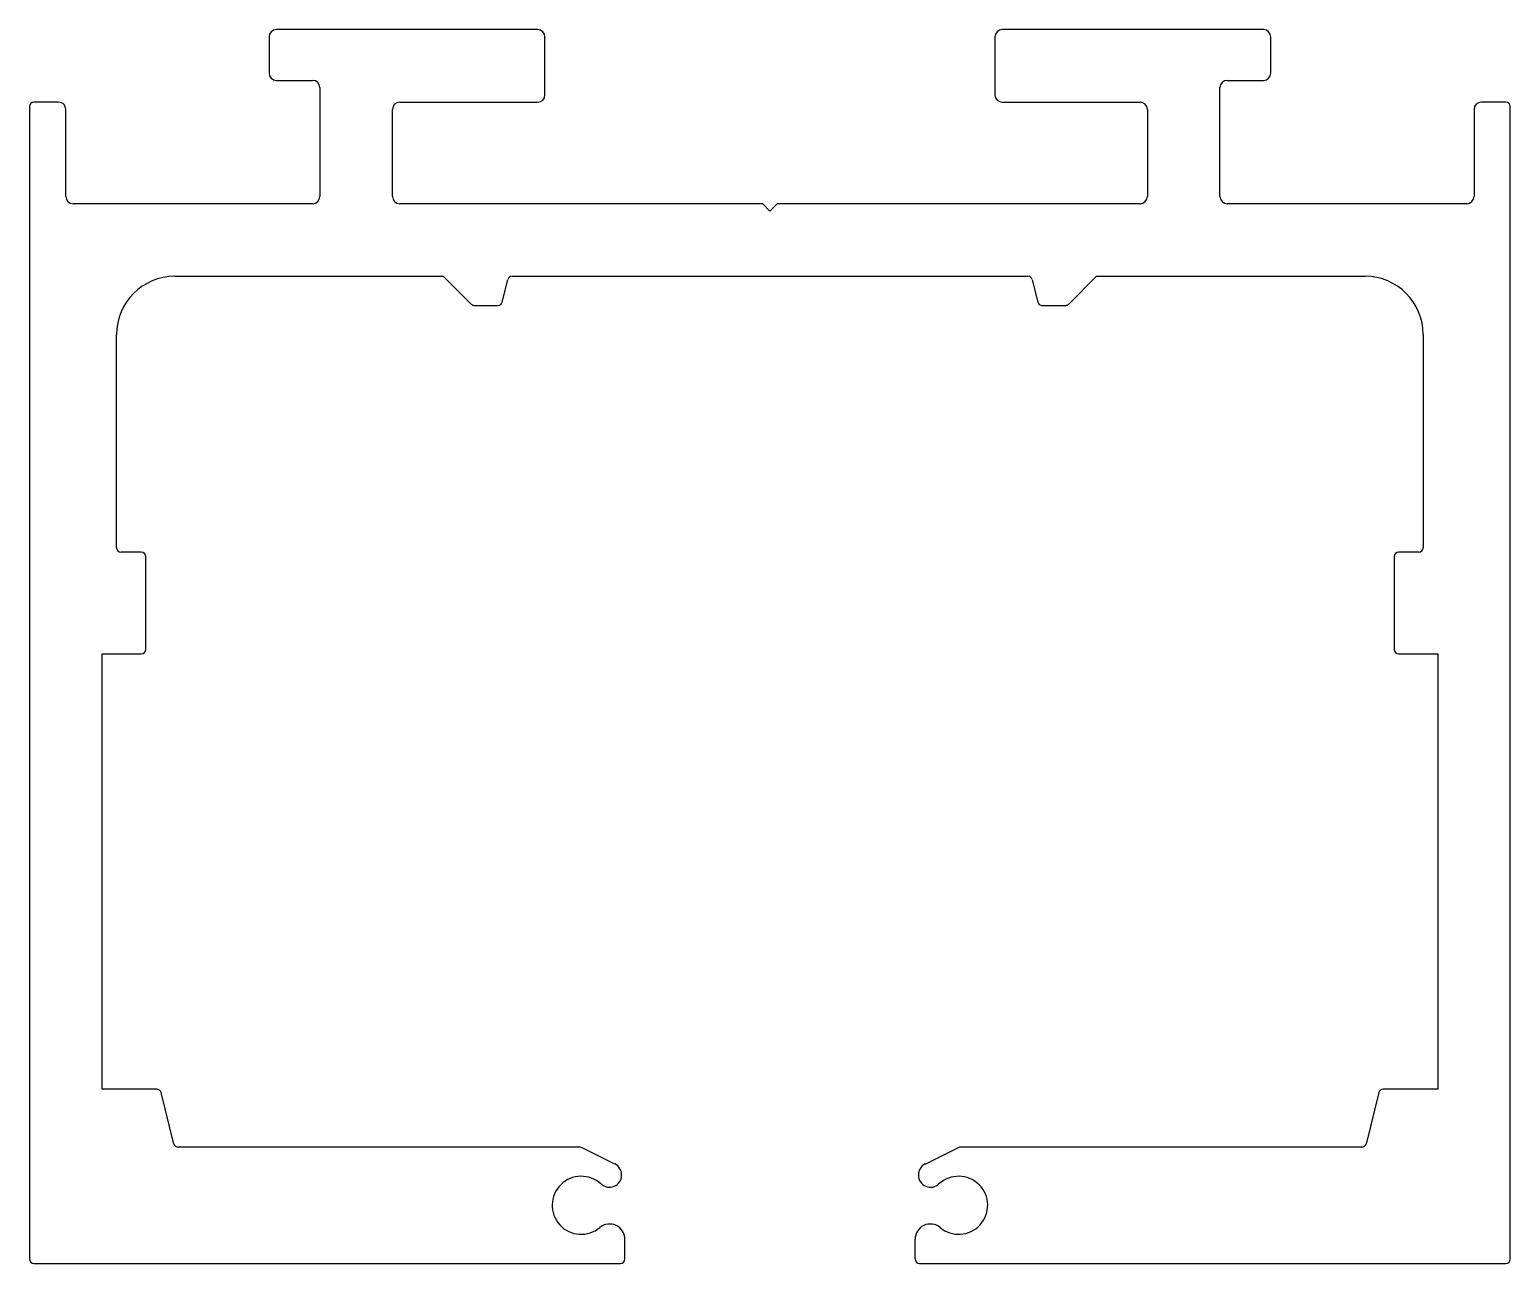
# Model space of a CAD drawing. Extents: x 2004 to 2106, y 1580 to 1665.
import ezdxf

# ---------------------------------------------------------------- set-up
doc = ezdxf.new("R2010")
doc.units = 0
doc.layers.get('0').update_dxf_attribs({"linetype": 'CONTINUOUS'})

msp = doc.modelspace()

# ---------------------------------------------------------------- linework, layer by layer
for p, q in [((2020.87, 1664.73), (2020.87, 1662.23)), ((2039.37, 1665.23), (2021.37, 1665.23)), ((2039.87, 1660.73), (2039.87, 1664.73)), ((2070.87, 1664.73), (2070.87, 1660.73)), ((2089.37, 1665.23), (2071.37, 1665.23)), ((2089.87, 1662.23), (2089.87, 1664.73)), ((2021.37, 1661.73), (2023.87, 1661.73)), ((2086.87, 1661.73), (2089.37, 1661.73)), ((2024.37, 1661.23), (2024.37, 1653.73)), ((2086.37, 1653.73), (2086.37, 1661.23)), ((2004.37, 1659.93), (2004.37, 1580.53)), ((2006.37, 1660.23), (2004.67, 1660.23)), ((2006.87, 1653.73), (2006.87, 1659.73)), ((2029.37, 1653.73), (2029.37, 1659.73)), ((2029.87, 1660.23), (2039.37, 1660.23)), ((2071.37, 1660.23), (2080.87, 1660.23)), ((2081.37, 1659.73), (2081.37, 1653.73)), ((2103.87, 1659.73), (2103.87, 1653.73)), ((2106.07, 1660.23), (2104.37, 1660.23)), ((2106.37, 1580.53), (2106.37, 1659.93)), ((2023.87, 1653.23), (2007.37, 1653.23)), ((2054.87, 1653.23), (2029.87, 1653.23)), ((2055.37, 1652.73), (2054.87, 1653.23)), ((2055.87, 1653.23), (2055.37, 1652.73)), ((2080.87, 1653.23), (2055.87, 1653.23)), ((2103.37, 1653.23), (2086.87, 1653.23)), ((2014.37, 1648.23), (2032.87, 1648.23)), ((2032.87, 1648.23), (2034.79, 1646.32)), ((2036.93, 1646.45), (2037.32, 1648)), ((2037.61, 1648.23), (2073.14, 1648.23)), ((2073.43, 1648), (2073.82, 1646.45)), ((2075.96, 1646.32), (2077.87, 1648.23)), ((2077.87, 1648.23), (2096.37, 1648.23)), ((2035, 1646.23), (2036.64, 1646.23)), ((2074.11, 1646.23), (2075.75, 1646.23)), ((2010.37, 1629.53), (2010.37, 1644.23)), ((2100.37, 1644.23), (2100.37, 1629.53)), ((2012.07, 1629.23), (2010.67, 1629.23)), ((2100.07, 1629.23), (2098.67, 1629.23)), ((2012.37, 1622.53), (2012.37, 1628.93)), ((2098.37, 1628.93), (2098.37, 1622.53)), ((2009.37, 1592.23), (2009.37, 1622.23)), ((2009.37, 1622.23), (2012.07, 1622.23)), ((2098.67, 1622.23), (2101.37, 1622.23)), ((2101.37, 1622.23), (2101.37, 1592.23)), ((2013.14, 1592.23), (2009.37, 1592.23)), ((2101.37, 1592.23), (2097.61, 1592.23)), ((2014.32, 1588.45), (2013.43, 1592)), ((2097.32, 1592), (2096.43, 1588.45)), ((2042.3, 1588.23), (2014.61, 1588.23)), ((2044.68, 1587.07), (2042.44, 1588.2)), ((2066.07, 1587.07), (2068.31, 1588.2)), ((2096.14, 1588.23), (2068.45, 1588.23)), ((2045.37, 1580.53), (2045.37, 1581.89)), ((2065.37, 1580.53), (2065.37, 1581.89)), ((2004.67, 1580.23), (2045.07, 1580.23)), ((2065.67, 1580.23), (2106.07, 1580.23))]:
    msp.add_line(p, q)
for centre, radius, start, end in [((2021.37, 1664.73), 0.5, 90, 180), ((2039.37, 1664.73), 0.5, 0, 90), ((2071.37, 1664.73), 0.5, 90, 180), ((2089.37, 1664.73), 0.5, 0, 90), ((2021.37, 1662.23), 0.5, 180, 270), ((2023.87, 1661.23), 0.5, 0, 90), ((2086.87, 1661.23), 0.5, 90, 180), ((2089.37, 1662.23), 0.5, 270, 360), ((2039.37, 1660.73), 0.5, 270, 360), ((2071.37, 1660.73), 0.5, 180, 270), ((2004.67, 1659.93), 0.3, 90, 180), ((2006.37, 1659.73), 0.5, 0, 90), ((2029.87, 1659.73), 0.5, 90, 180), ((2080.87, 1659.73), 0.5, 0, 90), ((2104.37, 1659.73), 0.5, 90, 180), ((2106.07, 1659.93), 0.3, 0, 90), ((2007.37, 1653.73), 0.5, 180, 270), ((2023.87, 1653.73), 0.5, 270, 360), ((2029.87, 1653.73), 0.5, 180, 270), ((2080.87, 1653.73), 0.5, 270, 360), ((2086.87, 1653.73), 0.5, 180, 270), ((2103.37, 1653.73), 0.5, 270, 360), ((2014.37, 1644.23), 4, 90, 180), ((2037.61, 1647.93), 0.3, 90, 165.9638), ((2073.14, 1647.93), 0.3, 14.0362, 90), ((2096.37, 1644.23), 4, 0, 90), ((2035, 1646.53), 0.3, 225, 270), ((2036.64, 1646.53), 0.3, 270, 345.9638), ((2074.11, 1646.53), 0.3, 194.0362, 270), ((2075.75, 1646.53), 0.3, 270, 315), ((2010.67, 1629.53), 0.3, 180, 270), ((2012.07, 1628.93), 0.3, 0, 90), ((2098.67, 1628.93), 0.3, 90, 180), ((2100.07, 1629.53), 0.3, 270, 0), ((2012.07, 1622.53), 0.3, 270, 0), ((2098.67, 1622.53), 0.3, 180, 270), ((2013.14, 1591.93), 0.3, 14.0362, 90), ((2097.61, 1591.93), 0.3, 90, 165.9638), ((2014.61, 1588.53), 0.3, 194.0362, 270), ((2042.3, 1587.93), 0.3, 63.4349, 90), ((2068.45, 1587.93), 0.3, 90, 116.5651), ((2096.14, 1588.53), 0.3, 270, 345.9638), ((2042.37, 1584.23), 2, 47.2788, 309.9217), ((2044.31, 1586.32), 0.845, 227.2788, 63.4349), ((2066.44, 1586.32), 0.845, 116.5651, 312.7212), ((2068.37, 1584.23), 2, 230.0783, 132.7212), ((2044.33, 1581.89), 1.05, 0, 129.9217), ((2066.42, 1581.89), 1.05, 50.0783, 180), ((2004.67, 1580.53), 0.3, 180, 270), ((2045.07, 1580.53), 0.3, 270, 0), ((2065.67, 1580.53), 0.3, 180, 270), ((2106.07, 1580.53), 0.3, 270, 0)]:
    msp.add_arc(centre, radius, start, end)

doc.saveas('drawing.dxf')
